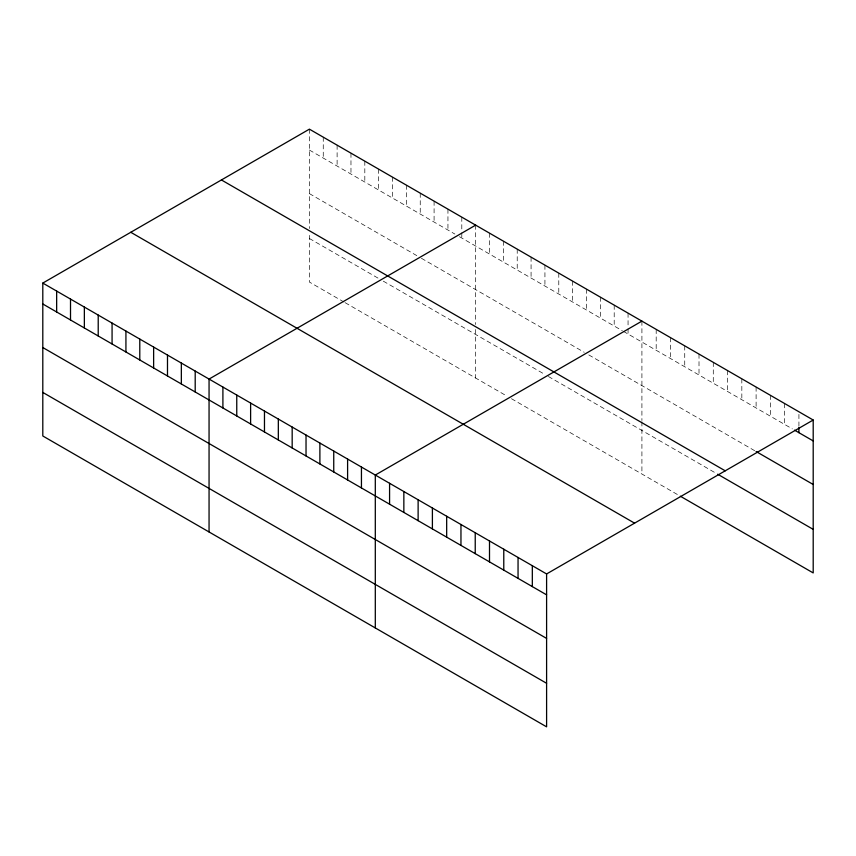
<?xml version="1.0" encoding="UTF-8"?>
<svg xmlns="http://www.w3.org/2000/svg" width="856" height="856" viewBox="0 0 856 856"><rect width="100%" height="100%" fill="white"/><g stroke="black" fill="none" stroke-linecap="round" stroke-linejoin="round"><path stroke-width="0.64" stroke-dasharray="4.28 3.21" d="M309.401 150.057L454.878 234.052M459.49 236.716L622.28 330.694M623.436 331.368L792.335 428.877M309.401 193.617L416.776 255.612M421.398 258.277L584.177 352.265M588.8 354.93L755.003 450.887M309.401 238.492L378.673 278.489M383.295 281.153L544.93 374.479M548.396 376.48L716.579 473.571M344.037 302.05L309.401 282.052L309.401 233.506M345.193 302.714L506.827 396.039M511.449 398.703L679.247 495.581M798.926 414.39L798.926 426.149M784.652 403.54L784.652 424.437M770.379 395.301L770.379 416.198M756.105 387.062L756.105 407.959M741.831 378.812L741.831 399.72M727.557 370.573L727.557 391.481M713.283 362.334L713.283 383.231M699.01 354.095L699.01 374.992M684.736 345.856L684.736 366.753M670.462 337.606L670.462 358.514M656.188 329.367L656.188 350.275M641.914 321.128L641.914 420.499M641.914 421.74L641.914 474.021M628.058 313.125L628.058 327.495M628.058 328.811L628.058 334.033M614.201 305.132L614.201 326.029M600.345 297.128L600.345 318.036M586.488 289.135L586.488 310.033M572.632 281.132L572.632 302.04M558.786 273.139L558.786 294.036M544.93 265.135L544.93 286.043M531.073 257.142L531.073 278.04M517.217 249.139L517.217 270.047M503.36 241.146L503.36 262.043M489.514 233.142L489.514 254.039M475.658 225.139L475.658 324.51M475.658 329.496L475.658 378.042M461.801 217.146L461.801 231.516M461.801 232.821L461.801 238.043M447.945 209.142L447.945 230.05M434.088 201.149L434.088 222.046M420.243 193.146L420.243 214.054M406.386 185.153L406.386 206.05M392.53 177.149L392.53 198.057M378.673 169.156L378.673 190.053M364.817 161.153L364.817 182.05M350.971 153.16L350.971 174.057M337.114 145.156L337.114 166.053M323.258 137.153L323.258 158.06M309.401 129.16L309.401 228.52"/><path stroke-width="1.28" d="M42.8 283.079L546.599 573.948L546.599 726.84L42.8 435.982L42.8 283.079L309.401 129.16L813.2 420.018L813.2 572.921L680.338 496.213M475.658 225.139L209.057 379.069L209.057 531.961M641.914 321.128L375.303 475.048L375.303 627.951M546.599 573.948L813.2 420.018M794.529 430.151L813.2 440.926M756.105 451.519L813.2 484.485M221.426 179.953L725.225 470.821M717.67 474.213L813.2 529.361M130.775 232.286L634.574 523.155M42.8 303.987L546.599 594.845M42.8 347.536L546.599 638.405M42.8 392.423L546.599 683.281M798.926 427.454L798.926 432.687M532.325 565.698L532.325 586.606M518.051 557.459L518.051 578.367M503.777 549.22L503.777 570.128M489.504 540.981L489.504 561.878M475.23 532.742L475.23 553.639M460.956 524.493L460.956 545.4M446.672 516.254L446.672 537.161M432.398 508.015L432.398 528.912M418.124 499.776L418.124 520.673M403.85 491.537L403.85 512.434M389.576 483.287L389.576 504.195M361.446 467.055L361.446 487.952M347.6 459.051L347.6 479.959M333.744 451.059L333.744 471.956M319.887 443.055L319.887 463.952M306.031 435.062L306.031 455.959M292.174 427.058L292.174 447.956M278.328 419.055L278.328 439.963M264.472 411.062L264.472 431.959M250.615 403.058L250.615 423.966M236.759 395.065L236.759 415.963M222.902 387.062L222.902 407.97M195.2 371.065L195.2 391.973M181.344 363.072L181.344 383.97M167.487 355.069L167.487 375.966M153.631 347.076L153.631 367.973M139.785 339.072L139.785 359.969M125.928 331.069L125.928 351.976M112.072 323.076L112.072 343.973M98.215 315.072L98.215 335.98M84.359 307.079L84.359 327.976M70.513 299.076L70.513 319.984M56.657 291.083L56.657 311.98"/></g></svg>
